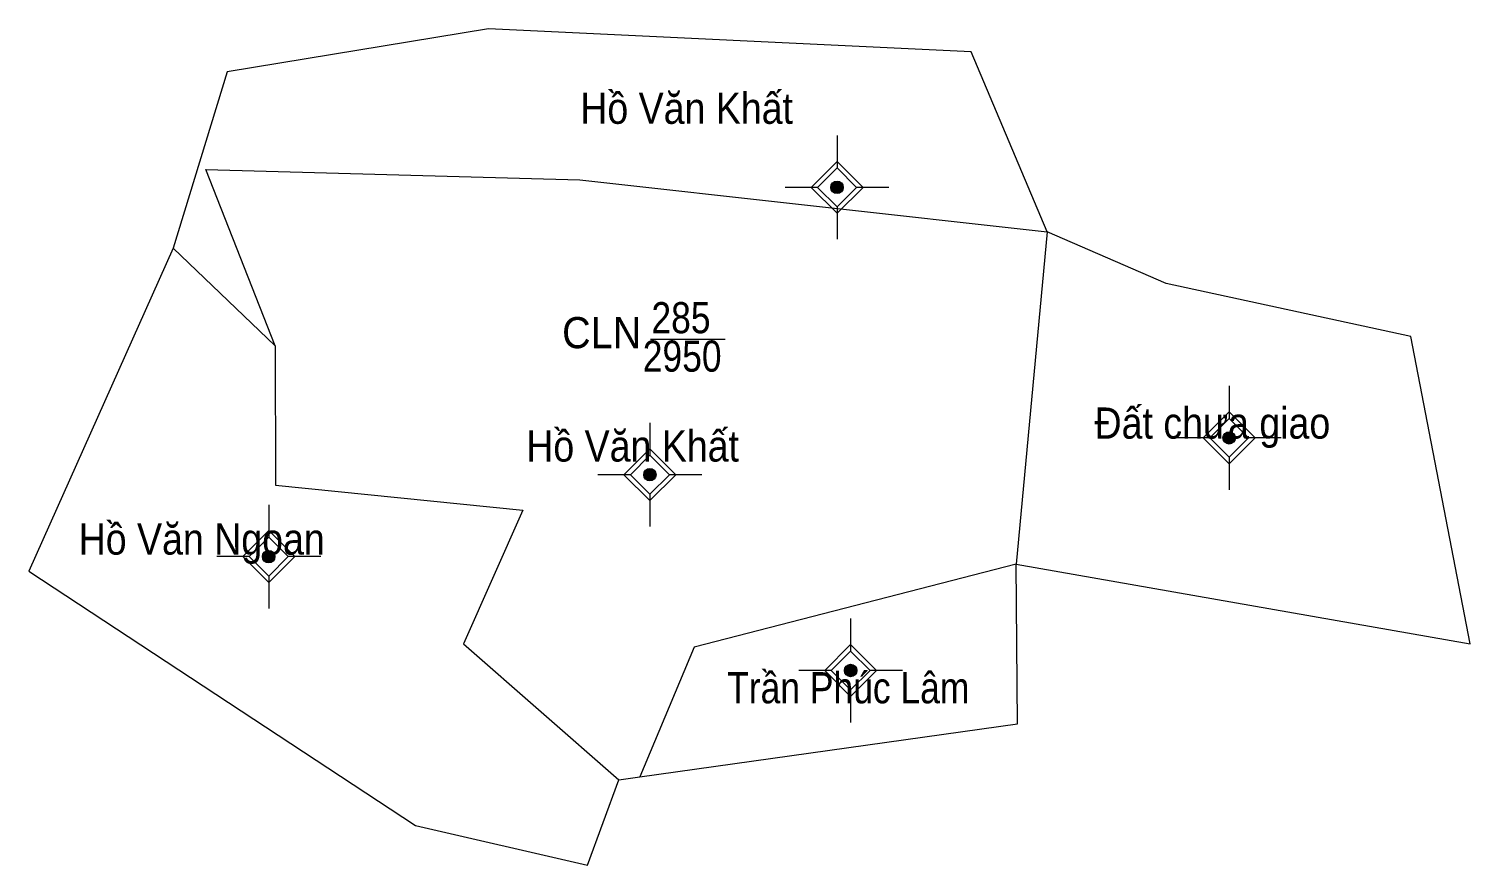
# Model space of a CAD drawing. Header units: metres. Extents: x 535606 to 537446, y 1848225 to 1851213.
# Drawn here: x 535615.7 to 535754.4, y 1851132 to 1851212.6 of the extents above; entities that cross this region are included whole.
import ezdxf
from ezdxf.enums import TextEntityAlignment as Align

# ---------------------------------------------------------------- set-up
doc = ezdxf.new("R2010")
doc.units = ezdxf.units.M
doc.header["$LTSCALE"] = 1.2
for name, color, linetype, lineweight in [('11', 7, 'Continuous', 13), ('6', 7, 'Continuous', 13), ('7', 7, 'Continuous', 13)]:
    doc.layers.add(name, color=color, linetype=linetype, lineweight=lineweight)
for name, color, linetype in [('2', 7, 'Continuous'), ('3', 7, 'Continuous'), ('4', 7, 'Continuous'), ('5', 7, 'Continuous')]:
    doc.layers.add(name, color=color, linetype=linetype)

msp = doc.modelspace()

# ---------------------------------------------------------------- hatches: boundary and pattern name
at = {"layer": '11'}
for points in [[(535694.089, 1851197.28, 1), (535692.889, 1851197.28, 1)], [(535693.939, 1851197.28, 1), (535693.039, 1851197.28, 1)], [(535731.829, 1851173.15, 1), (535730.629, 1851173.15, 1)], [(535731.679, 1851173.15, 1), (535730.779, 1851173.15, 1)], [(535676.079, 1851169.61, 1), (535674.879, 1851169.61, 1)], [(535675.929, 1851169.61, 1), (535675.029, 1851169.61, 1)], [(535639.389, 1851161.72, 1), (535638.189, 1851161.72, 1)], [(535639.239, 1851161.72, 1), (535638.339, 1851161.72, 1)], [(535695.399, 1851150.75, 1), (535694.199, 1851150.75, 1)], [(535695.249, 1851150.75, 1), (535694.349, 1851150.75, 1)]]:
    msp.add_hatch(color=256, dxfattribs=at).paths.add_polyline_path(points)

# ---------------------------------------------------------------- linework, layer by layer
for p, q in [((535693.49, 1851202.28), (535693.49, 1851199.78)), ((535693.49, 1851201.03), (535693.49, 1851199.16)), ((535690.99, 1851197.28), (535688.49, 1851197.28)), ((535691.62, 1851197.28), (535689.74, 1851197.28)), ((535697.24, 1851197.28), (535695.36, 1851197.28)), ((535698.49, 1851197.28), (535695.99, 1851197.28)), ((535693.49, 1851195.4), (535693.49, 1851193.53)), ((535693.49, 1851194.78), (535693.49, 1851192.28)), ((535731.23, 1851178.15), (535731.23, 1851175.65)), ((535731.23, 1851176.9), (535731.23, 1851175.02)), ((535675.48, 1851174.61), (535675.48, 1851172.11)), ((535675.48, 1851173.36), (535675.48, 1851171.48)), ((535728.73, 1851173.15), (535726.23, 1851173.15)), ((535729.36, 1851173.15), (535727.48, 1851173.15)), ((535734.98, 1851173.15), (535733.1, 1851173.15)), ((535736.23, 1851173.15), (535733.73, 1851173.15)), ((535731.23, 1851171.28), (535731.23, 1851169.4)), ((535731.23, 1851170.65), (535731.23, 1851168.15)), ((535672.98, 1851169.61), (535670.48, 1851169.61)), ((535673.6, 1851169.61), (535671.73, 1851169.61)), ((535679.23, 1851169.61), (535677.36, 1851169.61)), ((535680.48, 1851169.61), (535677.98, 1851169.61)), ((535675.48, 1851167.74), (535675.48, 1851165.86)), ((535638.79, 1851166.72), (535638.79, 1851164.22)), ((535675.48, 1851167.11), (535675.48, 1851164.61)), ((535638.79, 1851165.47), (535638.79, 1851163.6)), ((535636.29, 1851161.72), (535633.79, 1851161.72)), ((535636.92, 1851161.72), (535635.04, 1851161.72)), ((535642.54, 1851161.72), (535640.66, 1851161.72)), ((535643.79, 1851161.72), (535641.29, 1851161.72)), ((535638.79, 1851159.84), (535638.79, 1851157.97)), ((535638.79, 1851159.22), (535638.79, 1851156.72)), ((535694.8, 1851155.75), (535694.8, 1851153.25)), ((535694.8, 1851154.5), (535694.8, 1851152.62)), ((535692.3, 1851150.75), (535689.8, 1851150.75)), ((535692.93, 1851150.75), (535691.05, 1851150.75)), ((535698.55, 1851150.75), (535696.68, 1851150.75)), ((535699.8, 1851150.75), (535697.3, 1851150.75)), ((535694.8, 1851148.88), (535694.8, 1851147)), ((535694.8, 1851148.25), (535694.8, 1851145.75))]:
    msp.add_line(p, q, dxfattribs=at)
for points in [[(535693.49, 1851199.78), (535690.99, 1851197.28), (535693.49, 1851194.78), (535695.99, 1851197.28)], [(535693.49, 1851199.16), (535691.62, 1851197.28), (535693.49, 1851195.4), (535695.36, 1851197.28)], [(535731.23, 1851175.65), (535728.73, 1851173.15), (535731.23, 1851170.65), (535733.73, 1851173.15)], [(535731.23, 1851175.02), (535729.36, 1851173.15), (535731.23, 1851171.28), (535733.1, 1851173.15)], [(535675.48, 1851172.11), (535672.98, 1851169.61), (535675.48, 1851167.11), (535677.98, 1851169.61)], [(535675.48, 1851171.48), (535673.6, 1851169.61), (535675.48, 1851167.74), (535677.36, 1851169.61)], [(535638.79, 1851164.22), (535636.29, 1851161.72), (535638.79, 1851159.22), (535641.29, 1851161.72)], [(535638.79, 1851163.6), (535636.92, 1851161.72), (535638.79, 1851159.84), (535640.66, 1851161.72)], [(535694.8, 1851153.25), (535692.3, 1851150.75), (535694.8, 1851148.25), (535697.3, 1851150.75)], [(535694.8, 1851152.62), (535692.93, 1851150.75), (535694.8, 1851148.88), (535696.68, 1851150.75)]]:
    msp.add_lwpolyline(points, close=True, dxfattribs=at)
for centre, radius in [((535693.489, 1851197.28), 0.6), ((535693.489, 1851197.28), 0.45), ((535731.229, 1851173.15), 0.6), ((535731.229, 1851173.15), 0.45), ((535675.479, 1851169.61), 0.6), ((535675.479, 1851169.61), 0.45), ((535638.789, 1851161.72), 0.6), ((535638.789, 1851161.72), 0.45), ((535694.799, 1851150.75), 0.6), ((535694.799, 1851150.75), 0.45)]:
    msp.add_circle(centre, radius, dxfattribs=at)
at = {"layer": '6'}
for p, q in [((535713.73, 1851192.99), (535710.73, 1851160.99)), ((535629.6, 1851191.44), (535639.42, 1851182.02))]:
    msp.add_line(p, q, dxfattribs=at)
for points in [[(535710.73, 1851160.99), (535754.43, 1851153.31), (535748.71, 1851182.92), (535725.16, 1851188.02), (535713.73, 1851192.99), (535706.39, 1851210.32), (535659.93, 1851212.55), (535634.79, 1851208.41), (535629.6, 1851191.44), (535615.7, 1851160.33), (535652.93, 1851135.82), (535669.48, 1851132), (535672.48, 1851140.23)], [(535639.42, 1851182.02), (535632.73, 1851198.99), (535668.73, 1851197.99), (535713.73, 1851192.99)], [(535639.42, 1851182.02), (535639.44, 1851168.61), (535663.25, 1851166.2), (535657.54, 1851153.32), (535672.48, 1851140.23)], [(535672.48, 1851140.23), (535674.51, 1851140.52), (535710.85, 1851145.62), (535710.73, 1851160.99)], [(535710.73, 1851160.99), (535679.73, 1851152.99), (535674.51, 1851140.52)]]:
    msp.add_lwpolyline(points, dxfattribs=at)
at = {"layer": '7'}
msp.add_line((535675.55, 1851182.67), (535682.72, 1851182.67), dxfattribs=at)

# ---------------------------------------------------------------- texts
at = {"layer": '2'}
for s, width, p in [('Hồ Văn Khất', 0.9, (535679.015, 1851203.4)), ('Đất chưa giao', 0.9, (535729.62, 1851173.08)), ('Hồ Văn Khất', 0.9, (535673.815, 1851170.87)), ('Hồ Văn Ngoan', 0.9, (535632.34, 1851161.91)), ('Trần Phúc Lâm ', 0.85, (535695.045, 1851147.59))]:
    msp.add_text(s, height=3, dxfattribs=dict(at, width=width)).set_placement(p, align=Align.CENTER)
at = {"layer": '3', "width": 0.95}
msp.add_text('CLN', height=3, dxfattribs=at).set_placement((535670.84, 1851181.79), align=Align.CENTER)
at = {"layer": '4', "width": 0.85}
msp.add_text('285', height=3, dxfattribs=at).set_placement((535678.47, 1851183.23), align=Align.CENTER)
at = {"layer": '5', "width": 0.85}
msp.add_text('2950', height=3, dxfattribs=at).set_placement((535678.585, 1851179.53), align=Align.CENTER)

doc.saveas('drawing.dxf')
